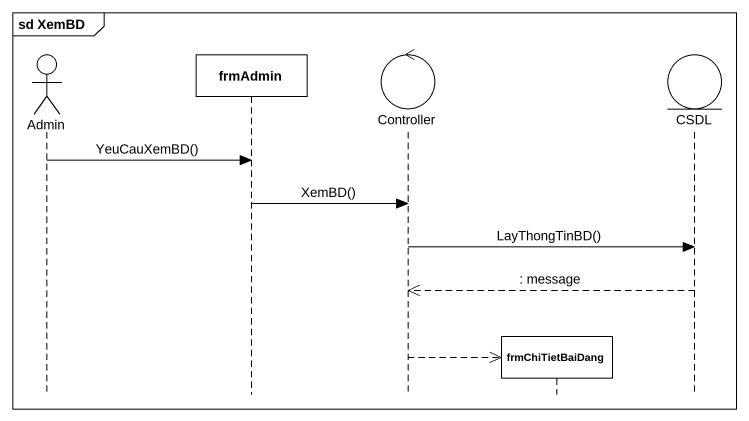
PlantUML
@startuml
mainframe sd XemBD
hide footbox
actor Admin
participant frmAdmin
control Controller
participant frmChiTietBaiDang
entity CSDL

Admin -> frmAdmin : YeuCauXemBD()
frmAdmin -> Controller : XemBD()
Controller -> CSDL : LayThongTinBD()
CSDL -->> Controller : : message
Controller -->> frmChiTietBaiDang **
@enduml
